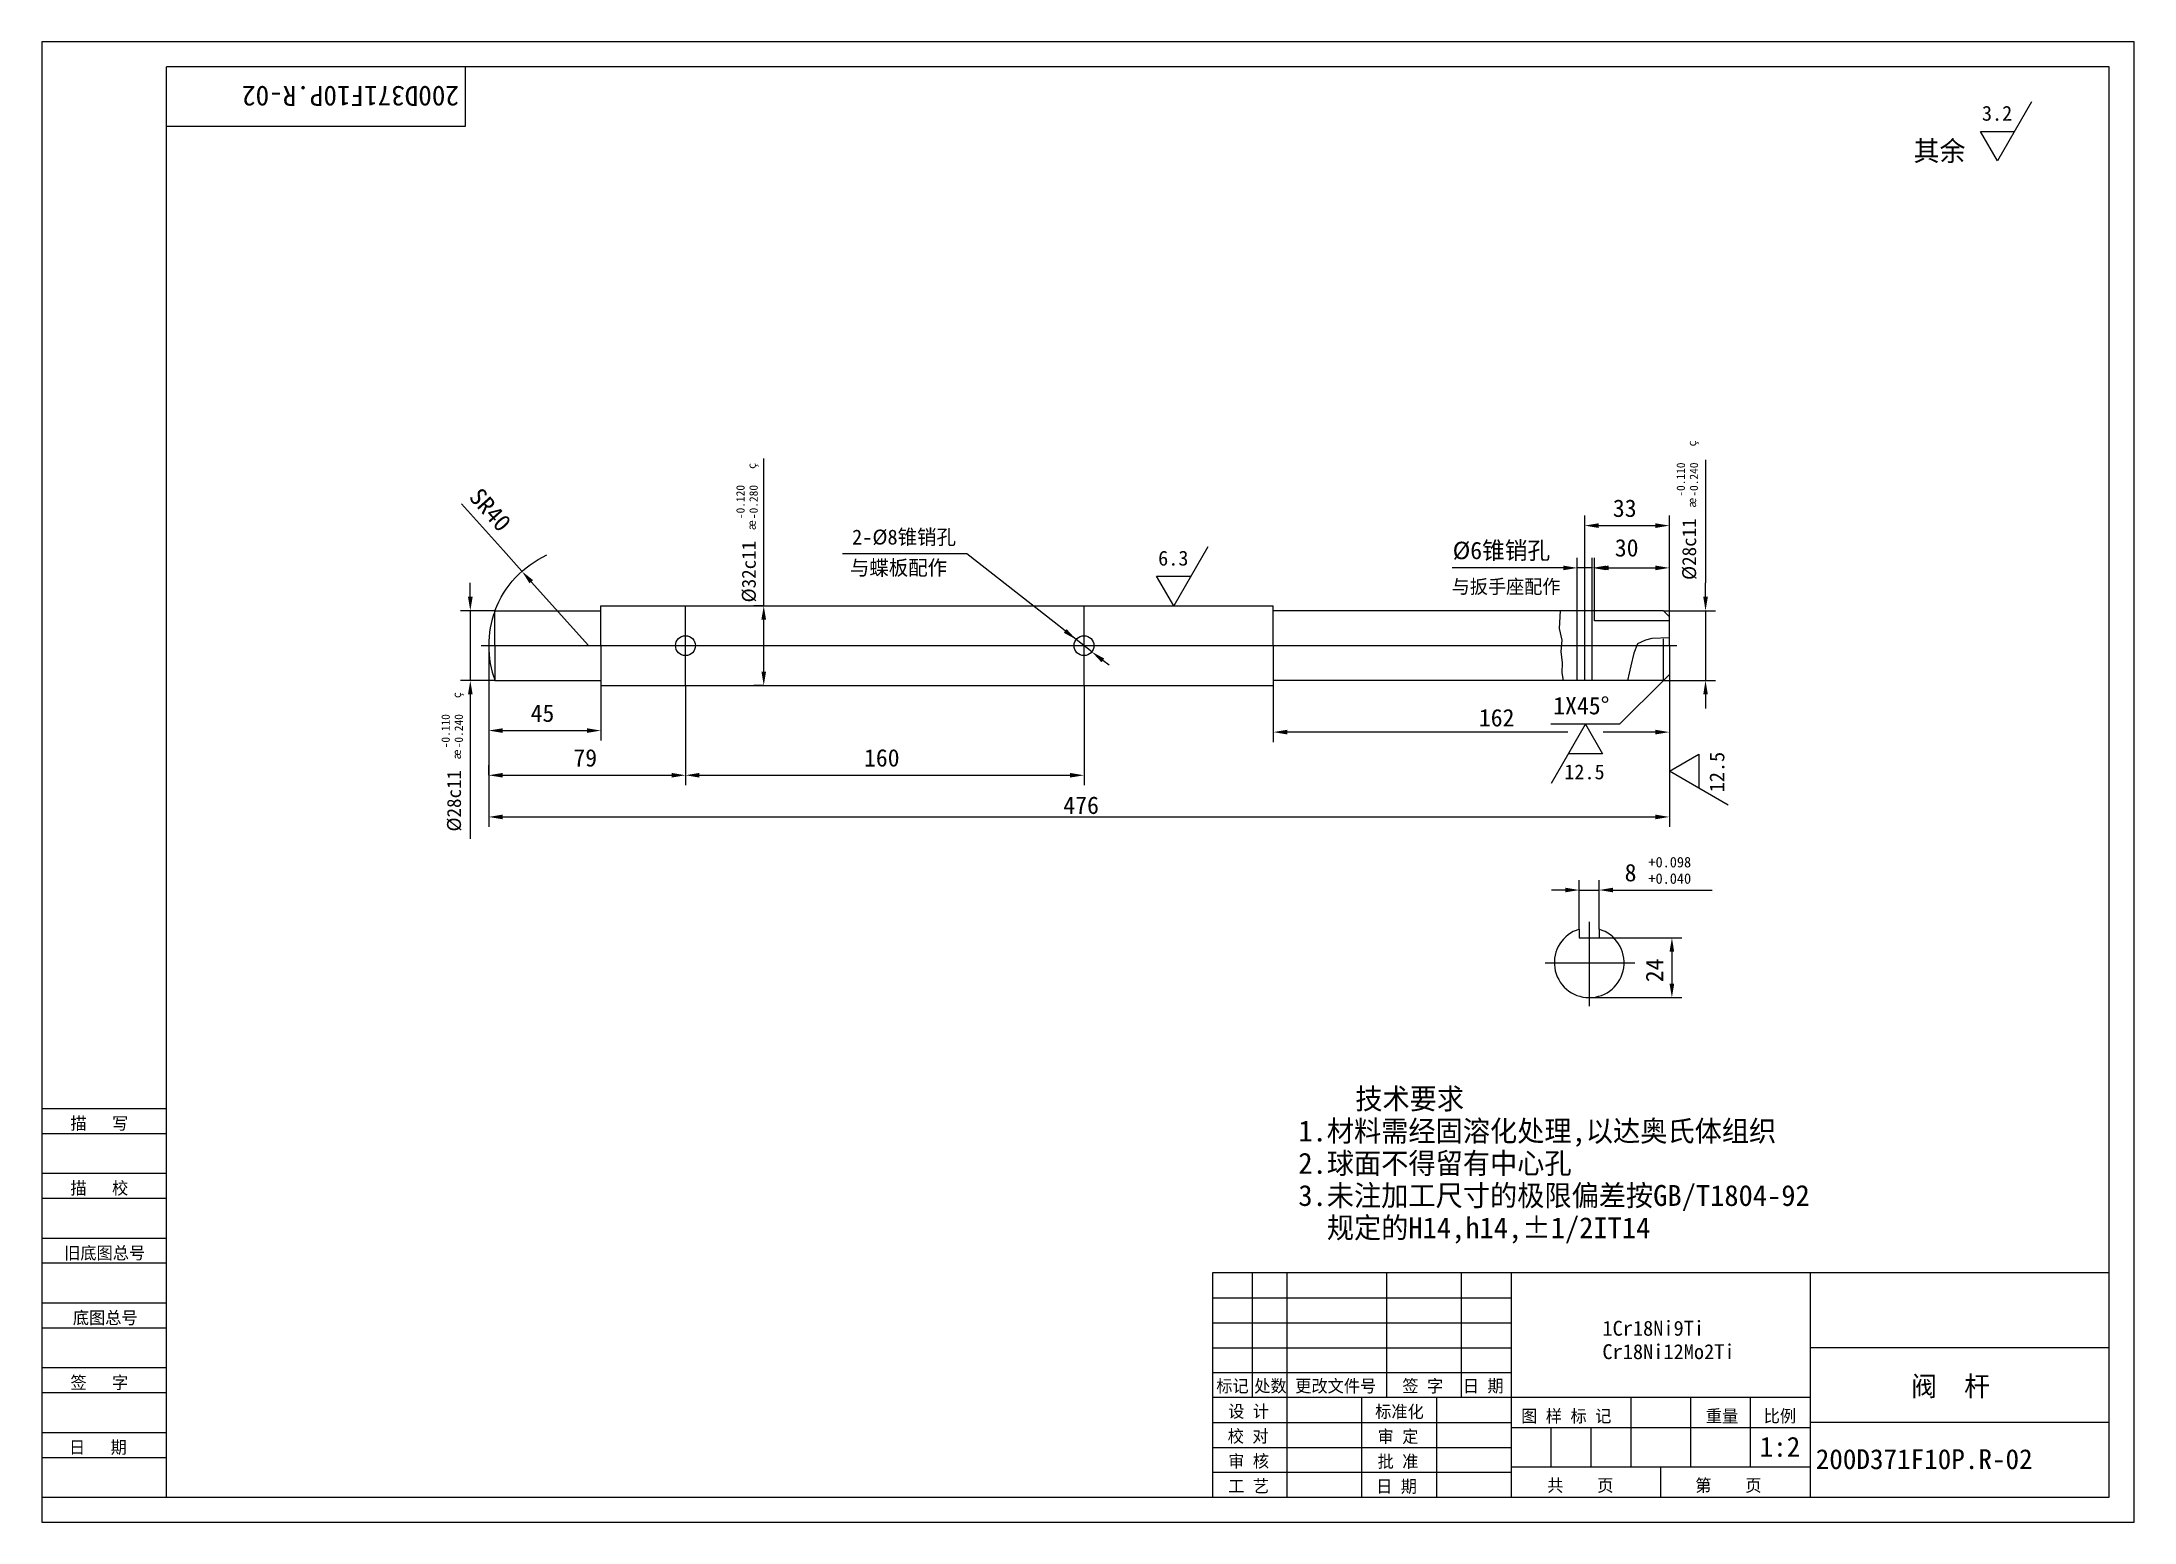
# Model space of a CAD drawing. Header units: metres. Extents: x 0 to 420, y 0 to 297.
import ezdxf

# ---------------------------------------------------------------- set-up
doc = ezdxf.new("R2010")
doc.units = ezdxf.units.M
for name, color, linetype in [('C', 6, 'Continuous'), ('D', 1, 'Continuous'), ('FL', 5, 'Continuous'), ('T', 7, 'Continuous'), ('TL', 4, 'Continuous')]:
    doc.layers.add(name, color=color, linetype=linetype)

# ---------------------------------------------------------------- blocks, each defined once
blk = doc.blocks.new('TUKUN3')
at = {"layer": 'FL'}
for p, q in [((0, 297), (0, 0)), ((420, 297), (0, 297)), ((420, 0), (420, 297)), ((0, 78), (25, 78)), ((0, 70), (25, 70)), ((0, 65), (25, 65)), ((0, 57), (25, 57)), ((0, 52), (25, 52)), ((243, 25), (243, 50)), ((250, 5), (250, 50)), ((270, 25), (270, 50)), ((285, 25), (285, 50)), ((0, 44), (25, 44)), ((235, 45), (295, 45)), ((0, 39), (25, 39)), ((235, 40), (295, 40)), ((235, 35), (295, 35)), ((0, 31), (25, 31)), ((235, 30), (295, 30)), ((0, 26), (25, 26)), ((280, 5), (280, 25)), ((0, 18), (25, 18)), ((235, 20), (295, 20)), ((0, 13), (25, 13)), ((235, 15), (295, 15)), ((235, 10), (295, 10)), ((0, 0), (420, 0))]:
    blk.add_line(p, q, dxfattribs=at)
at = {"layer": 'TL'}
for p, q in [((25, 5), (25, 292)), ((415, 292), (25, 292)), ((85, 292), (85, 280)), ((415, 5), (415, 292)), ((85, 280), (25, 280)), ((0, 83), (25, 83)), ((235, 50), (235, 5)), ((415, 50), (235, 50)), ((295, 5), (295, 50)), ((355, 5), (355, 50)), ((415, 35), (355, 35)), ((355, 25), (235, 25)), ((265, 5), (265, 25)), ((319, 11), (319, 25)), ((331, 11), (331, 25)), ((343, 11), (343, 25)), ((295, 19), (355, 19)), ((303, 11), (303, 19)), ((311, 11), (311, 19)), ((415, 20), (355, 20)), ((355, 11), (295, 11)), ((325, 5), (325, 11)), ((0, 5), (415, 5))]:
    blk.add_line(p, q, dxfattribs=at)
at = {"layer": 'T'}
for s, p in [('描   写', (5.74, 78.76)), ('描   校', (5.74, 65.76)), ('旧底图总号', (4.49, 52.76)), ('底图总号', (6.22, 39.76)), ('签   字', (5.74, 26.76)), ('标记', (235.75, 26.07)), ('处数', (243.38, 26.07)), ('更改文件号', (251.61, 26.07)), ('签 字', (273.1, 26.07)), ('日 期', (285.23, 26.07)), ('设 计', (238.14, 20.99)), ('标准化', (267.65, 20.93)), ('图 样 标 记', (296.95, 20.04)), ('重量', (334.03, 20.04)), ('比例', (345.64, 20.04)), ('校 对', (238.05, 15.99)), ('审 定', (268.13, 15.93)), ('日   期', (5.45, 13.76)), ('审 核', (238.14, 10.99)), ('批 准', (268.13, 10.93)), ('工 艺', (238.14, 5.99)), ('日 期', (267.84, 5.93)), ('共    页', (302.18, 6.13)), ('第    页', (331.9, 6.13))]:
    blk.add_text(s, height=2.5, dxfattribs=at).set_placement(p)

msp = doc.modelspace()

# ---------------------------------------------------------------- linework, layer by layer
at = {"layer": 'C'}
for p, q in [((129.2, 167.86), (129.2, 183.86)), ((209.2, 167.86), (209.2, 183.86)), ((309.7, 168.86), (309.7, 182.86)), ((88.2, 175.86), (328.2, 175.86)), ((310.61, 120.46), (310.61, 103.51)), ((301.76, 112.24), (319.78, 112.24))]:
    msp.add_line(p, q, dxfattribs=at)
at = {"layer": 'D'}
for p, q in [((399.39, 284.94), (392.56, 273.11)), ((392.56, 273.11), (389.15, 279.02)), ((389.15, 279.02), (395.98, 279.02)), ((144.91, 183.86), (144.96, 213.39)), ((333.96, 213.16), (333.96, 204.24)), ((92.64, 194.95), (84.25, 204.34)), ((309.7, 182.86), (309.7, 201.94)), ((326.7, 193.46), (326.7, 201.94)), ((333.96, 204.24), (333.96, 188.46)), ((312.5, 199.94), (323.9, 199.94)), ((96.37, 190.77), (92.64, 194.95)), ((165.68, 194.26), (160.74, 194.26)), ((185.68, 194.26), (165.68, 194.26)), ((203.21, 180.54), (185.68, 194.26)), ((234.03, 195.69), (227.2, 183.86)), ((308.2, 182.86), (308.2, 193.46)), ((311.2, 182.86), (311.2, 193.46)), ((311.7, 182.86), (311.7, 193.46)), ((326.7, 181.66), (326.7, 193.46)), ((227.2, 183.86), (223.78, 189.77)), ((223.78, 189.77), (230.61, 189.77)), ((302.6, 191.46), (283.08, 191.46)), ((305.4, 191.46), (302.6, 191.46)), ((311.2, 191.46), (308.2, 191.46)), ((314, 191.46), (316.8, 191.46)), ((314.5, 191.46), (323.9, 191.46)), ((86.01, 185.66), (86.01, 188.46)), ((98.24, 188.68), (109.7, 175.86)), ((333.96, 185.66), (333.96, 188.46)), ((90.96, 182.86), (84.01, 182.86)), ((86.01, 182.86), (86.01, 168.86)), ((144.91, 183.86), (142.91, 183.86)), ((144.91, 170.66), (144.91, 181.06)), ((325.5, 182.86), (335.96, 182.86)), ((333.96, 182.86), (333.96, 168.86)), ((207.62, 177.09), (203.21, 180.54)), ((210.77, 174.62), (207.62, 177.09)), ((89.7, 175.86), (89.7, 156.82)), ((214.24, 171.91), (212.98, 172.9)), ((90.96, 168.86), (84.01, 168.86)), ((325.5, 168.86), (316.72, 160.08)), ((325.5, 168.86), (335.96, 168.86)), ((326.7, 170.06), (326.7, 156.51)), ((86.01, 166.06), (86.01, 163.26)), ((112.2, 167.86), (112.2, 156.82)), ((129.2, 167.86), (129.2, 147.85)), ((129.2, 167.86), (129.2, 147.85)), ((144.91, 167.86), (142.91, 167.86)), ((209.2, 167.86), (209.2, 147.85)), ((247.2, 167.86), (247.2, 156.51)), ((333.96, 166.06), (333.96, 163.26)), ((86.01, 163.26), (86.01, 154.33)), ((316.72, 160.08), (302.89, 160.08)), ((303.02, 148.25), (309.85, 160.08)), ((309.85, 160.08), (313.26, 154.16)), ((89.7, 156.82), (89.7, 139.49)), ((92.5, 158.82), (109.4, 158.82)), ((306.31, 158.51), (250, 158.51)), ((323.9, 158.51), (313.38, 158.51)), ((326.7, 156.51), (326.7, 139.49)), ((86.01, 154.33), (86.01, 137.08)), ((89.7, 149.85), (89.7, 151.85)), ((313.26, 154.16), (306.43, 154.16)), ((326.7, 150.69), (332.61, 154.11)), ((332.61, 154.11), (332.61, 147.28)), ((92.5, 149.85), (126.4, 149.85)), ((132, 149.85), (206.4, 149.85)), ((338.53, 143.86), (326.7, 150.69)), ((92.5, 141.49), (323.9, 141.49)), ((305.81, 126.82), (303.01, 126.82)), ((308.61, 118.95), (308.61, 128.82)), ((308.61, 126.82), (312.61, 126.82)), ((312.61, 118.95), (312.61, 128.82)), ((315.41, 126.82), (318.21, 126.82)), ((318.21, 126.82), (320.63, 126.82)), ((320.63, 126.82), (335.27, 126.82)), ((312.61, 117.24), (329.21, 117.24)), ((327.21, 114.44), (327.21, 108.04)), ((310.61, 105.24), (329.21, 105.24))]:
    msp.add_line(p, q, dxfattribs=at)
msp.add_lwpolyline([(90.96, 182.86, -0.2), (101.4, 194.05, -0.2)], format="xyb", dxfattribs=at)
for points in [[(312.5, 200.41), (312.5, 199.47), (309.7, 199.94)], [(323.9, 200.41), (323.9, 199.47), (326.7, 199.94)], [(97.89, 188.37), (98.59, 189), (96.37, 190.77)], [(305.4, 191.92), (305.4, 190.99), (308.2, 191.46)], [(314, 191.92), (314, 190.99), (311.2, 191.46)], [(314.5, 191.92), (314.5, 190.99), (311.7, 191.46)], [(323.9, 191.92), (323.9, 190.99), (326.7, 191.46)], [(85.54, 185.66), (86.48, 185.66), (86.01, 182.86)], [(333.5, 185.66), (334.43, 185.66), (333.96, 182.86)], [(144.44, 181.06), (145.38, 181.06), (144.91, 183.86)], [(205.13, 178.45), (205.7, 179.18), (207.62, 177.09)], [(212.69, 172.53), (213.26, 173.27), (210.77, 174.62)], [(85.54, 166.06), (86.48, 166.06), (86.01, 168.86)], [(144.44, 170.66), (145.38, 170.66), (144.91, 167.86)], [(333.5, 166.06), (334.43, 166.06), (333.96, 168.86)], [(92.5, 159.28), (92.5, 158.35), (89.7, 158.82)], [(109.4, 159.28), (109.4, 158.35), (112.2, 158.82)], [(250, 158.98), (250, 158.04), (247.2, 158.51)], [(323.9, 158.98), (323.9, 158.04), (326.7, 158.51)], [(92.5, 150.32), (92.5, 149.39), (89.7, 149.85)], [(126.4, 150.32), (126.4, 149.39), (129.2, 149.85)], [(132, 150.32), (132, 149.39), (129.2, 149.85)], [(206.4, 150.32), (206.4, 149.39), (209.2, 149.85)], [(92.5, 141.96), (92.5, 141.02), (89.7, 141.49)], [(323.9, 141.96), (323.9, 141.02), (326.7, 141.49)], [(305.81, 127.29), (305.81, 126.36), (308.61, 126.82)], [(315.41, 127.29), (315.41, 126.36), (312.61, 126.82)], [(326.74, 114.44), (327.67, 114.44), (327.21, 117.24)], [(326.74, 108.04), (327.67, 108.04), (327.21, 105.24)]]:
    msp.add_solid(points, dxfattribs=at)
at = {"layer": 'FL'}
for points in [[(305.48, 168.86), (305.16, 170.41), (305.27, 172.42), (304.95, 174.65), (305.16, 176.98), (304.63, 179.31), (304.84, 182.86)], [(326.7, 177.4), (323.19, 177.3), (321.91, 176.98), (320.32, 176.24), (319.58, 174.33), (318.94, 171.79), (318.31, 168.86)]]:
    msp.add_lwpolyline(points, dxfattribs=at)
at = {"layer": 'TL'}
for p, q in [((90.96, 182.86), (112.2, 182.86)), ((90.96, 175.86), (90.96, 182.86)), ((112.2, 183.86), (219.13, 183.86)), ((112.2, 175.86), (112.2, 183.86)), ((219.13, 183.86), (247.2, 183.86)), ((247.2, 175.86), (247.2, 183.86)), ((325.5, 182.86), (247.2, 182.86)), ((308.2, 168.86), (308.2, 182.86)), ((311.2, 168.86), (311.2, 182.86)), ((311.7, 180.86), (311.7, 182.86)), ((326.7, 180.86), (311.7, 180.86)), ((326.7, 181.66), (325.5, 182.86)), ((326.7, 175.86), (326.7, 181.66)), ((325.5, 168.86), (325.5, 177.2)), ((90.96, 175.86), (90.96, 168.86)), ((112.2, 175.86), (112.2, 167.86)), ((247.2, 175.86), (247.2, 167.86)), ((326.7, 175.86), (326.7, 170.06)), ((90.96, 168.86), (112.2, 168.86)), ((325.5, 168.86), (247.2, 168.86)), ((326.7, 170.06), (325.5, 168.86)), ((112.2, 167.86), (220.13, 167.86)), ((220.13, 167.86), (247.2, 167.86)), ((308.61, 118.95), (308.61, 117.24)), ((312.61, 118.95), (312.61, 117.24)), ((308.61, 117.24), (312.61, 117.24))]:
    msp.add_line(p, q, dxfattribs=at)
for centre in [(129.2, 175.86), (209.2, 175.86)]:
    msp.add_circle(centre, 2, dxfattribs=at)
for centre, radius, start, end in [((109.7, 175.86), 20, 159.51, 180), ((109.7, 175.86), 20, 180, 200.49), ((310.61, 112.24), 7, 106.6, 73.4)]:
    msp.add_arc(centre, radius, start, end, dxfattribs=at)

# ---------------------------------------------------------------- block references
at = {"layer": 'D'}
msp.add_blockref('TUKUN3', (0, 0), dxfattribs=at)

# ---------------------------------------------------------------- texts
for s, height, rotation, p in [('200D371F10P.R-02', 4, 180, (83.73, 288.13)), ('%%231', 1.68, 90, (332.07, 215.83)), ('%%231', 1.68, 90, (143.31, 211.32)), ('-0.110', 1.68, 90, (329.83, 205.75)), ('-0.240', 1.68, 90, (332.46, 205.75)), ('SR40', 3.5, 311.77, (85.56, 205.51)), ('-0.120', 1.68, 90, (141.07, 201.24)), ('-0.280', 1.68, 90, (143.7, 201.24)), ('%%230', 1.68, 90, (332.07, 203.51)), ('%%230', 1.68, 90, (143.31, 199)), ('%%C28c11', 2.8, 90, (332.07, 189.04)), ('%%C32c11', 2.8, 90, (143.31, 184.53)), ('%%231', 1.68, 90, (84.13, 165.34)), ('-0.110', 1.68, 90, (81.89, 155.26)), ('-0.240', 1.68, 90, (84.52, 155.26)), ('%%230', 1.68, 90, (84.13, 153.02)), ('12.5', 2.98, 90, (337.74, 146.44)), ('%%C28c11', 2.8, 90, (84.13, 138.56)), ('24', 3.5, 90, (325.46, 108.32))]:
    msp.add_text(s, height=height, rotation=rotation, dxfattribs=at).set_placement(p)
for s, height, p in [('3.2', 2.98, (389.44, 281.18)), ('其余', 4, (375.73, 273.11)), ('33', 3.5, (315.36, 201.69)), ('2-%%C8锥销孔', 3, (162.64, 196.15)), ('与蝶板配作', 3, (162.21, 189.99)), ('6.3', 2.98, (224.08, 191.92)), ('%%C6锥销孔', 3.5, (283.2, 193.21)), ('30', 3.5, (315.75, 193.74)), ('与扳手座配作', 2.8, (283, 186.31)), ('45', 3.5, (98.11, 160.57)), ('1X45%%d', 3.5, (303.38, 162.07)), ('162', 3.5, (288.46, 159.65)), ('79', 3.5, (106.7, 151.6)), ('160', 3.5, (165.03, 151.6)), ('12.5', 2.98, (305.6, 149.04)), ('476', 3.5, (205.05, 142.09)), ('8', 3.5, (317.72, 128.57)), ('+0.098', 2.1, (322.5, 131.37)), ('+0.040', 2.1, (322.5, 128.08)), ('    技术要求', 4.2, (252.22, 82.85)), ('1.材料需经固溶化处理,以达奥氏体组织', 4.2, (252.22, 76.38)), ('2.球面不得留有中心孔', 4.2, (252.22, 69.91)), ('3.未注加工尺寸的极限偏差按GB/T1804-92          ', 4.2, (252.22, 63.44)), ('  规定的H14,h14,%%P1/2IT14', 4.2, (252.22, 56.97)), ('1Cr18Ni9Ti', 3, (313.26, 37.4)), ('Cr18Ni12Mo2Ti', 3, (313.26, 32.7)), ('阀  杆', 4, (375.24, 25.28)), ('1:2', 4, (344.81, 13.12)), ('200D371F10P.R-02', 4, (356.08, 10.64))]:
    msp.add_text(s, height=height, dxfattribs=at).set_placement(p)

doc.saveas('drawing.dxf')
